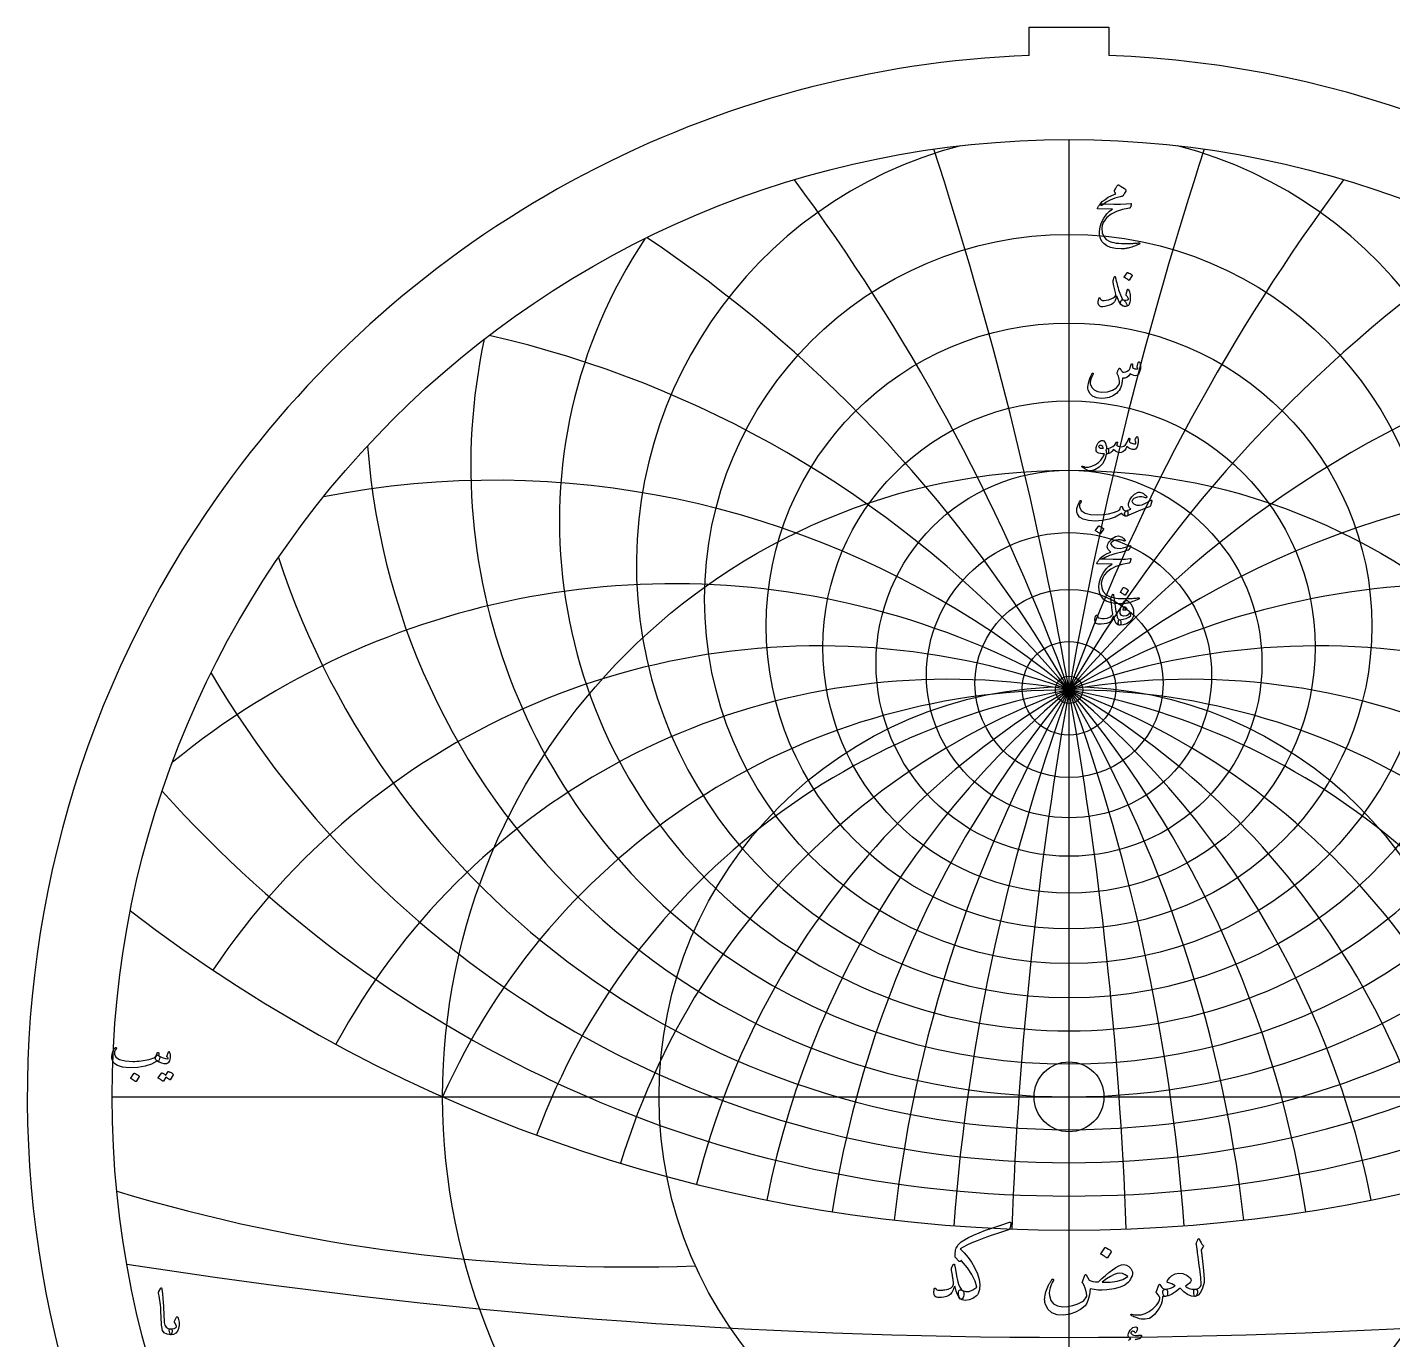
# Model space of a CAD drawing. Header units: millimetres. Extents: x -71 to 71, y -71 to 73.
# Drawn here: x -70.8 to 22, y -16.5 to 72.6 of the extents above; entities that cross this region are included whole.
import ezdxf

# ---------------------------------------------------------------- set-up
doc = ezdxf.new("R2010")
doc.units = ezdxf.units.MM
for name, color, linetype in [('CUT_INNER', 6, 'Continuous'), ('CUT_OUTER', 1, 'Continuous'), ('ENGRAVE', 7, 'Continuous'), ('ENGRAVE_FINE', 8, 'Continuous'), ('TEXT', 5, 'Continuous')]:
    doc.layers.add(name, color=color, linetype=linetype)

msp = doc.modelspace()

# ---------------------------------------------------------------- linework, layer by layer
at = {"layer": 'CUT_INNER'}
msp.add_circle((0, 0), 2.375, dxfattribs=at)
at = {"layer": 'CUT_OUTER'}
for points in [[(-2.7125, 72.6225), (2.7125, 72.6225), (2.7125, 70.7102)], [(-2.7125, 70.7102), (-2.7125, 72.6225)]]:
    msp.add_lwpolyline(points, dxfattribs=at)
for centre, radius, start, end in [((-0.0002, -0.0002), 70.7624, 143.437284, 87.803), ((-0.0008, 0.001), 70.7612, 92.196179, 143.437734)]:
    msp.add_arc(centre, radius, start, end, dxfattribs=at)
at = {"layer": 'ENGRAVE'}
for points in [[(0, -65), (0, 65)], [(-65, 0), (65, 0)]]:
    msp.add_lwpolyline(points, dxfattribs=at)
for centre, radius in [((0, 0), 65), ((0, 33.8033), 24.7594), ((0, 31.9718), 20.571), ((0, 30.5397), 16.715), ((0, 0), 42.5483), ((0, 29.4405), 13.1078), ((0, 28.6272), 9.6835), ((0, 28.0672), 6.3877), ((0, 27.7392), 3.1739), ((0, 0), 27.8517), ((0, 27.6312), 0.93)]:
    msp.add_circle(centre, radius, dxfattribs=at)
for centre, radius, start, end in [((0, 36.1288), 29.3898, 104.505507, 75.494493), ((0, 39.0839), 34.6119, 146.343028, 33.656972), ((0, 42.8678), 40.638, 167.806282, 12.193718), ((0, 47.7825), 47.7825, 184.286953, 355.713047), ((0, 54.3061), 56.536, 198.225367, 341.774633), ((0, 63.2391), 67.7111, 210.596579, 329.403421), ((0, -18.9437), 46.5749, 24, 156), ((0, -18.9437), 46.5749, 24, 156), ((0, 76.0267), 82.7657, 221.90416, 318.09584), ((0, 95.5651), 104.609, 232.445767, 307.554233), ((-29.623, 110.5544), 122.1072, 253.31406, 271.993096)]:
    msp.add_arc(centre, radius, start, end, dxfattribs=at)
at = {"layer": 'ENGRAVE_FINE'}
for centre, radius, start, end in [((-264.1395, -18.9437), 268.2143, 2.130732, 18.091806), ((-264.1395, -18.9437), 268.2143, 2.130732, 18.091806), ((264.1395, -18.9437), 268.2143, 161.908194, 177.869268), ((264.1395, -18.9437), 268.2143, 161.908194, 177.869268), ((-127.9636, -18.9437), 136.176, 4.29282, 36.609636), ((-127.9636, -18.9437), 136.176, 4.29282, 36.609636), ((127.9636, -18.9437), 136.176, 143.390364, 175.70718), ((127.9636, -18.9437), 136.176, 143.390364, 175.70718), ((-80.6701, -18.9437), 93.1499, 6.519446, 56.062411), ((-80.6701, -18.9437), 93.1499, 6.519446, 56.062411), ((80.6701, -18.9437), 93.1499, 123.937589, 173.480554), ((80.6701, -18.9437), 93.1499, 123.937589, 173.480554), ((-55.5058, -18.9437), 72.4577, 8.847668, 77.154006), ((-55.5058, -18.9437), 72.4577, 8.847668, 77.154006), ((55.5058, -18.9437), 72.4577, 102.845994, 171.152332), ((55.5058, -18.9437), 72.4577, 102.845994, 171.152332), ((-39.081, -18.9437), 60.7992, 11.320967, 100.963041), ((-39.081, -18.9437), 60.7992, 11.320967, 100.963041), ((39.081, -18.9437), 60.7992, 79.036959, 168.679033), ((39.081, -18.9437), 60.7992, 79.036959, 168.679033), ((-26.89, -18.9437), 53.7801, 13.992665, 129.228654), ((-26.89, -18.9437), 53.7801, 13.992665, 129.228654), ((26.89, -18.9437), 53.7801, 50.771346, 166.007335), ((26.89, -18.9437), 53.7801, 50.771346, 166.007335), ((-16.9519, -18.9437), 49.564, 16.930802, 146.227383), ((-16.9519, -18.9437), 49.564, 16.930802, 146.227383), ((16.9519, -18.9437), 49.564, 33.772617, 163.069198), ((16.9519, -18.9437), 49.564, 33.772617, 163.069198), ((-8.2124, -18.9437), 47.2934, 20.225434, 151.570262), ((-8.2124, -18.9437), 47.2934, 20.225434, 151.570262), ((8.2124, -18.9437), 47.2934, 28.429738, 159.774566), ((8.2124, -18.9437), 47.2934, 28.429738, 159.774566), ((0, 397.7687), 414.1015, 261.109199, 278.890801)]:
    msp.add_arc(centre, radius, start, end, dxfattribs=at)
at = {"layer": 'TEXT'}
for points in [[(3.4815, 61.1106), (3.1211, 61.0165), (2.8029, 60.8951), (2.5271, 60.7463), (2.2935, 60.5702), (2.2577, 60.5432), (2.2244, 60.5279), (2.1937, 60.5246), (2.1656, 60.5331), (2.1329, 60.572), (2.1378, 60.6269), (2.1803, 60.6978), (2.2605, 60.7847), (2.45, 60.942), (2.6678, 61.0838), (2.9141, 61.2101), (3.1886, 61.321), (3.1102, 61.4365), (3.0956, 61.4654), (3.0886, 61.4942), (3.0894, 61.5231), (3.0979, 61.552), (3.1533, 61.6621), (3.2041, 61.7531), (3.2502, 61.825), (3.2917, 61.8779), (3.3183, 61.9029), (3.3443, 61.916), (3.3699, 61.9173), (3.3949, 61.9067), (3.54, 61.8247), (3.662, 61.7479), (3.7607, 61.6762), (3.8362, 61.6097), (3.8509, 61.5883), (3.8579, 61.5613), (3.8571, 61.5285), (3.8486, 61.4901), (3.8221, 61.43), (3.7795, 61.3571), (3.721, 61.2712), (3.6465, 61.1725), (3.6269, 61.1578), (3.5929, 61.1426), (3.5444, 61.1268), (3.4815, 61.1106)], [(2.508, 60.6321), (3.0373, 60.6135), (3.4949, 60.6115), (3.8809, 60.6259), (4.1951, 60.6569), (4.2048, 60.658), (4.2132, 60.6574), (4.2203, 60.6549), (4.2261, 60.6507), (4.2303, 60.6449), (4.2328, 60.6378), (4.2334, 60.6294), (4.2322, 60.6197), (4.2241, 60.5821), (4.2163, 60.5475), (4.2087, 60.5161), (4.2013, 60.4877), (4.1942, 60.4625), (4.1874, 60.4403), (4.1808, 60.4212), (4.1745, 60.4052), (4.1611, 60.3797), (4.1456, 60.3609), (4.1281, 60.3488), (4.1085, 60.3434), (3.6321, 60.257), (3.2175, 60.1216), (2.8648, 59.9373), (2.574, 59.704), (2.427, 59.5361), (2.3203, 59.3585), (2.2538, 59.1711), (2.2275, 58.9739), (2.2528, 58.6642), (2.3533, 58.4118), (2.5291, 58.2167), (2.7802, 58.0787), (2.9104, 58.037), (3.0535, 58.0024), (3.2095, 57.9751), (3.3784, 57.955), (3.5599, 57.9418), (3.7538, 57.9354), (3.96, 57.9356), (4.1786, 57.9426), (4.2564, 57.947), (4.3328, 57.9519), (4.4079, 57.9573), (4.4818, 57.9632), (4.5539, 57.9697), (4.6236, 57.9766), (4.691, 57.9841), (4.7561, 57.9921), (4.776, 57.9931), (4.7902, 57.988), (4.7987, 57.9766), (4.8015, 57.9591), (4.8, 57.9387), (4.7953, 57.923), (4.7876, 57.9119), (4.7767, 57.9055), (4.6602, 57.8562), (4.5499, 57.8116), (4.4457, 57.7717), (4.3477, 57.7364), (4.2562, 57.7054), (4.1714, 57.6786), (4.0933, 57.6559), (4.0219, 57.6374), (3.9547, 57.6237), (3.8894, 57.6116), (3.8258, 57.601), (3.7641, 57.592), (3.7039, 57.585), (3.645, 57.5806), (3.5873, 57.5788), (3.531, 57.5796), (3.1463, 57.6095), (2.8256, 57.6745), (2.5688, 57.7745), (2.376, 57.9096), (2.2345, 58.0785), (2.1357, 58.2757), (2.0798, 58.5013), (2.0666, 58.7552), (2.1071, 59.0703), (2.2038, 59.376), (2.3567, 59.6725), (2.5657, 59.9597), (2.6475, 60.0466), (2.74, 60.1299), (2.8434, 60.2095), (2.9576, 60.2856), (1.9594, 60.2939), (1.9354, 60.3042), (1.9253, 60.3227), (1.9292, 60.3495), (1.947, 60.3846), (1.9805, 60.4356), (2.0109, 60.4815), (2.0383, 60.5223), (2.0625, 60.5579), (2.0836, 60.588), (2.1017, 60.6125), (2.1166, 60.6313), (2.1285, 60.6445), (2.1553, 60.6468), (2.2275, 60.6455), (2.3451, 60.6406), (2.508, 60.6321)], [(3.1618, 55.6063), (3.1855, 55.4981), (3.2113, 55.3882), (3.2392, 55.2764), (3.2691, 55.1629), (3.301, 55.047), (3.3351, 54.9282), (3.3712, 54.8067), (3.4093, 54.6823), (3.4864, 54.4585), (3.5568, 54.2904), (3.6205, 54.178), (3.6774, 54.1213), (3.7272, 54.0875), (3.7775, 54.0398), (3.8283, 53.9782), (3.8796, 53.9027), (3.928, 53.8091), (3.9414, 53.7387), (3.9198, 53.6915), (3.8631, 53.6675), (3.6798, 53.6861), (3.5176, 53.8078), (3.3766, 54.0326), (3.2567, 54.3605), (3.2541, 54.366), (3.2505, 54.3698), (3.2459, 54.3721), (3.2402, 54.3729), (3.2361, 54.3721), (3.2319, 54.3698), (3.2278, 54.366), (3.2237, 54.3605), (3.2121, 54.3074), (3.1979, 54.2512), (3.1811, 54.1919), (3.1618, 54.1295), (3.1407, 54.0705), (3.1185, 54.0213), (3.0953, 53.9818), (3.0711, 53.9522), (2.9839, 53.8761), (2.8751, 53.8088), (2.7447, 53.7503), (2.5926, 53.7005), (2.4379, 53.6637), (2.3038, 53.6479), (2.1904, 53.6534), (2.0976, 53.6799), (2.0182, 53.7464), (1.9821, 53.8635), (1.9893, 54.0311), (2.0398, 54.2492), (2.0447, 54.2564), (2.0512, 54.2615), (2.0591, 54.2646), (2.0687, 54.2657), (2.08, 54.2644), (2.0893, 54.2605), (2.0965, 54.2541), (2.1017, 54.245), (2.1213, 54.1994), (2.1429, 54.1615), (2.1667, 54.1313), (2.1924, 54.1089), (2.2729, 54.079), (2.3822, 54.0718), (2.5204, 54.0873), (2.6874, 54.1254), (2.8656, 54.1826), (3.004, 54.2471), (3.1028, 54.3188), (3.1618, 54.3977), (3.1716, 54.4776), (3.1556, 54.6142), (3.1139, 54.8076), (3.0463, 55.0577), (3.0138, 55.1894), (2.9947, 55.2959), (2.9891, 55.3771), (2.9968, 55.433), (3.0752, 55.6558), (3.0837, 55.6792), (3.0927, 55.696), (3.1023, 55.7061), (3.1123, 55.7094), (3.1247, 55.703), (3.1371, 55.6836), (3.1494, 55.6514), (3.1618, 55.6063)], [(3.9579, 55.961), (3.9631, 55.9662), (3.9703, 55.9693), (3.9796, 55.9703), (3.9909, 55.9693), (4.0711, 55.9368), (4.1467, 55.8971), (4.2176, 55.8502), (4.2838, 55.796), (4.2903, 55.7878), (4.2931, 55.7795), (4.2923, 55.7713), (4.2879, 55.763), (4.0941, 55.4495), (4.0868, 55.4421), (4.0776, 55.4403), (4.0662, 55.4441), (4.0528, 55.4537), (4.0412, 55.4619), (4.0229, 55.4743), (3.9979, 55.4908), (3.9662, 55.5114), (3.9273, 55.5362), (3.8806, 55.565), (3.8262, 55.598), (3.7641, 55.6352), (3.7558, 55.6414), (3.7517, 55.6475), (3.7517, 55.6537), (3.7558, 55.6599)], [(3.9951, 54.2739), (3.9708, 54.3144), (3.9476, 54.3492), (3.9255, 54.3783), (3.9043, 54.4018), (3.8891, 54.4219), (3.8806, 54.4451), (3.8788, 54.4714), (3.8837, 54.5008), (3.9703, 54.8143), (3.9824, 54.8416), (3.9982, 54.8494), (4.0175, 54.8375), (4.0404, 54.806), (4.075, 54.7393), (4.1044, 54.6586), (4.1286, 54.564), (4.1477, 54.4554), (4.1588, 54.3513), (4.1632, 54.2492), (4.1608, 54.1491), (4.1518, 54.0512), (4.1371, 53.9658), (4.1178, 53.8913), (4.0938, 53.8276), (4.0652, 53.7748), (4.0299, 53.7356), (3.9817, 53.7047), (3.9206, 53.682), (3.8466, 53.6675), (3.7708, 53.6647), (3.7001, 53.6768), (3.6346, 53.7039), (3.5743, 53.7459), (3.5276, 53.7993), (3.5032, 53.8604), (3.5008, 53.9292), (3.5207, 54.0058), (3.5524, 54.0684), (3.5898, 54.1079), (3.6328, 54.1241), (3.6816, 54.1172), (3.794, 54.0901), (3.8919, 54.0873), (3.9755, 54.1087), (4.0446, 54.1543), (4.0461, 54.1664), (4.0384, 54.1904), (4.0214, 54.2262), (3.9951, 54.2739)], [(4.7066, 49.8603), (4.7138, 49.8784), (4.7231, 49.8912), (4.7345, 49.899), (4.7479, 49.9016), (4.7651, 49.8995), (4.7798, 49.8933), (4.792, 49.883), (4.8015, 49.8686), (4.825, 49.817), (4.8417, 49.7531), (4.8518, 49.6767), (4.8551, 49.5881), (4.8461, 49.4432), (4.819, 49.3055), (4.7739, 49.175), (4.7107, 49.0518), (4.6891, 49.0222), (4.6654, 48.9992), (4.6396, 48.983), (4.6117, 48.9734), (4.5109, 48.967), (4.4024, 48.9848), (4.2861, 49.0268), (4.1621, 49.0931), (4.0577, 48.95), (3.9342, 48.8548), (3.7916, 48.8077), (3.63, 48.8084), (3.6247, 48.7214), (3.6171, 48.6378), (3.6072, 48.5575), (3.5949, 48.4805), (3.5804, 48.4064), (3.5635, 48.3346), (3.5443, 48.2651), (3.5227, 48.1979), (3.4727, 48.0768), (3.4052, 47.9649), (3.3201, 47.8623), (3.2175, 47.7689), (2.9775, 47.6091), (2.7235, 47.4967), (2.4557, 47.4317), (2.1739, 47.4142), (1.8565, 47.4572), (1.6057, 47.5699), (1.4213, 47.7522), (1.3035, 48.0041), (1.2875, 48.0948), (1.2849, 48.2021), (1.2958, 48.3258), (1.32, 48.4661), (1.3589, 48.6197), (1.4138, 48.7796), (1.4847, 48.9456), (1.5716, 49.1178), (1.5786, 49.1286), (1.5871, 49.1364), (1.5971, 49.141), (1.6087, 49.1426), (1.6204, 49.1415), (1.6304, 49.1384), (1.6389, 49.1333), (1.6459, 49.1261), (1.6505, 49.1155), (1.6521, 49.1044), (1.6505, 49.0928), (1.6459, 49.0807), (1.5355, 48.8515), (1.4644, 48.663), (1.4324, 48.5153), (1.4396, 48.4083), (1.5438, 48.1724), (1.7077, 48.001), (1.9315, 47.894), (2.2151, 47.8514), (2.6116, 47.8767), (2.9473, 47.9772), (3.2221, 48.1531), (3.4361, 48.4042), (3.4354, 48.5697), (3.4083, 48.7445), (3.3549, 48.9286), (3.2752, 49.1219), (3.2652, 49.1415), (3.2598, 49.1591), (3.259, 49.1745), (3.2629, 49.1879), (3.285, 49.234), (3.3062, 49.2771), (3.3263, 49.3175), (3.3454, 49.355), (3.3634, 49.3892), (3.3804, 49.4195), (3.3964, 49.4459), (3.4114, 49.4684), (3.4199, 49.478), (3.4289, 49.4818), (3.4384, 49.48), (3.4485, 49.4726), (3.4537, 49.4669), (3.4609, 49.4581), (3.4702, 49.4463), (3.4815, 49.4313), (3.4944, 49.4133), (3.5083, 49.3921), (3.5233, 49.3679), (3.5393, 49.3406), (3.5717, 49.288), (3.5991, 49.2498), (3.6212, 49.2261), (3.6382, 49.2168), (3.7455, 49.2078), (3.8527, 49.2261), (3.96, 49.2717), (4.0672, 49.3447), (4.1062, 49.3932), (4.1446, 49.4726), (4.1825, 49.5829), (4.2199, 49.7242), (4.2235, 49.7376), (4.2302, 49.7489), (4.24, 49.7582), (4.2529, 49.7654), (4.265, 49.7701), (4.2766, 49.7716), (4.2877, 49.7701), (4.2982, 49.7654), (4.314, 49.7397), (4.3199, 49.6912), (4.316, 49.62), (4.3024, 49.5262), (4.3856, 49.4751), (4.4746, 49.4416), (4.5692, 49.4256), (4.6695, 49.4272), (4.6682, 49.4574), (4.6643, 49.4818), (4.6579, 49.5007), (4.6489, 49.5138), (4.6386, 49.5262), (4.6324, 49.5386), (4.6303, 49.5509), (4.6324, 49.5633)], [(2.5266, 43.6112), (2.4299, 43.2716), (2.2677, 42.9873), (2.0401, 42.7581), (1.7469, 42.5841), (1.7059, 42.5664), (1.6655, 42.5505), (1.6255, 42.5365), (1.5861, 42.5242), (1.5474, 42.5141), (1.5097, 42.5062), (1.4731, 42.5007), (1.4376, 42.4974), (1.3489, 42.5101), (1.2313, 42.5562), (1.0849, 42.6359), (0.9096, 42.7491), (0.8907, 42.7653), (0.8797, 42.781), (0.8763, 42.7962), (0.8807, 42.8109), (0.8905, 42.8223), (0.9034, 42.8274), (0.9194, 42.8264), (0.9384, 42.8192), (1.1207, 42.7601), (1.3252, 42.7604), (1.5518, 42.82), (1.8006, 42.9388), (2.0037, 43.0767), (2.1718, 43.2389), (2.3048, 43.4253), (2.4028, 43.6359), (2.402, 43.6434), (2.3997, 43.6493), (2.3959, 43.6537), (2.3904, 43.6566), (2.2484, 43.6648), (2.1275, 43.6813), (2.0277, 43.7061), (1.9491, 43.7391), (1.8882, 43.7901), (1.8501, 43.8607), (1.8346, 43.951), (1.8418, 44.0608), (1.8441, 44.0754), (1.847, 44.0902), (1.8503, 44.1053), (1.8542, 44.1206), (1.8586, 44.1365), (1.8635, 44.1531), (1.8689, 44.1705), (1.8748, 44.1887), (1.9233, 44.3065), (1.9821, 44.4042), (2.0512, 44.4818), (2.1306, 44.5393), (2.2118, 44.5708), (2.2863, 44.5702), (2.3541, 44.5378), (2.4152, 44.4733), (2.4686, 44.3836), (2.509, 44.2794), (2.5366, 44.1608), (2.5513, 44.0278), (2.5594, 44.0279), (2.5673, 44.0283), (2.5749, 44.029), (2.5823, 44.0299), (2.5896, 44.0308), (2.5972, 44.0314), (2.6051, 44.0318), (2.6132, 44.0319), (2.641, 44.026), (2.6627, 44.0082), (2.6782, 43.9786), (2.6874, 43.9371), (2.6913, 43.8914), (2.6905, 43.8453), (2.6851, 43.7986), (2.6751, 43.7514), (2.6619, 43.7099), (2.6472, 43.6803), (2.631, 43.6625), (2.6132, 43.6566), (2.5348, 43.6566), (2.5343, 43.6491), (2.5328, 43.639), (2.5302, 43.6264), (2.5266, 43.6112)], [(4.6097, 44.8322), (4.6187, 44.8384), (4.6293, 44.8363), (4.6414, 44.826), (4.6551, 44.8074), (4.6698, 44.776), (4.6808, 44.7311), (4.6883, 44.6729), (4.6922, 44.6012), (4.6935, 44.5197), (4.6891, 44.4403), (4.679, 44.363), (4.6633, 44.2877), (4.6174, 44.1412), (4.5664, 44.0361), (4.5102, 43.9721), (4.4488, 43.9494), (4.3037, 43.9579), (4.1693, 43.9958), (4.0459, 44.0631), (3.9332, 44.1598), (3.8558, 44.0074), (3.7641, 43.8886), (3.6578, 43.8033), (3.5372, 43.7514), (3.4106, 43.7401), (3.2825, 43.7721), (3.1528, 43.8473), (3.0216, 43.9659), (2.9153, 43.8306), (2.8112, 43.7339), (2.7091, 43.6759), (2.6091, 43.6566), (2.589, 43.6679), (2.5699, 43.7019), (2.5518, 43.7587), (2.5348, 43.8381), (2.5286, 43.9164), (2.5389, 43.9742), (2.5657, 44.0113), (2.6091, 44.0278), (2.7993, 44.0709), (2.9659, 44.1547), (3.1087, 44.2792), (3.2278, 44.4444), (3.2343, 44.4535), (3.2412, 44.4599), (3.2487, 44.4638), (3.2567, 44.4651), (3.2665, 44.464), (3.2752, 44.4609), (3.283, 44.4558), (3.2897, 44.4486), (3.2936, 44.4264), (3.2845, 44.3887), (3.2626, 44.3356), (3.2278, 44.2671), (3.2734, 44.2142), (3.3443, 44.1753), (3.4405, 44.1503), (3.5619, 44.1392), (3.7133, 44.1709), (3.8455, 44.2743), (3.9587, 44.4493), (4.0528, 44.6961), (4.0575, 44.7087), (4.0631, 44.7177), (4.0698, 44.7231), (4.0776, 44.7249), (4.0892, 44.7239), (4.0992, 44.7208), (4.1077, 44.7157), (4.1147, 44.7084), (4.1198, 44.6981), (4.1229, 44.6878), (4.124, 44.6775), (4.1229, 44.6672), (4.0817, 44.4939), (4.1299, 44.4511), (4.1879, 44.4135), (4.2557, 44.381), (4.3333, 44.3537), (4.4089, 44.3359), (4.4663, 44.332), (4.5058, 44.3421), (4.5272, 44.3661), (4.5341, 44.4027), (4.5303, 44.4547), (4.5156, 44.5223), (4.4901, 44.6053), (4.4944, 44.6288), (4.5158, 44.6744), (4.5543, 44.7422), (4.6097, 44.8322)], [(2.3286, 44.0732), (2.2853, 44.1487), (2.2378, 44.2021), (2.1862, 44.2333), (2.1306, 44.2423), (2.0973, 44.2335), (2.0677, 44.2196), (2.0416, 44.2005), (2.0192, 44.1763), (2.012, 44.1634), (2.0109, 44.1495), (2.0161, 44.1345), (2.0274, 44.1186), (2.07, 44.0812), (2.1316, 44.0557), (2.2123, 44.042), (2.3121, 44.0402), (2.3224, 44.0422), (2.3286, 44.0484), (2.3306, 44.0587), (2.3286, 44.0732)], [(5.6141, 40.4543), (5.5316, 40.1243), (5.5223, 40.1083), (5.5069, 40.0934), (5.4852, 40.0794), (5.4574, 40.0665), (5.3956, 40.0448), (5.33, 40.0207), (5.2605, 39.9942), (5.1872, 39.9655), (5.11, 39.9347), (5.0289, 39.9021), (4.9439, 39.8676), (4.8551, 39.8314), (3.9064, 39.4189), (3.8631, 39.4285), (3.828, 39.4571), (3.8012, 39.5048), (3.7826, 39.5715), (3.7795, 39.6424), (3.7991, 39.7025), (3.8414, 39.7518), (3.9064, 39.7902), (3.9145, 39.7939), (3.9306, 39.801), (3.9547, 39.8114), (3.9868, 39.8252), (4.0266, 39.8421), (4.074, 39.8618), (4.1287, 39.8844), (4.191, 39.9098), (4.1108, 39.992), (4.06, 40.082), (4.0386, 40.1797), (4.0466, 40.2852), (4.126, 40.536), (4.2611, 40.7482), (4.4519, 40.9217), (4.6984, 41.0565), (4.7523, 41.0692), (4.8149, 41.0658), (4.8863, 41.0465), (4.9665, 41.0112), (5.0498, 40.963), (5.1263, 40.9091), (5.1962, 40.8495), (5.2594, 40.7843), (5.2772, 40.7603), (5.2852, 40.7379), (5.2834, 40.717), (5.2718, 40.6977), (5.2542, 40.6827), (5.2346, 40.675), (5.213, 40.6745), (5.1892, 40.6812), (5.0658, 40.7201), (4.9345, 40.7379), (4.7956, 40.7345), (4.6489, 40.71), (4.5161, 40.6703), (4.4107, 40.6172), (4.3325, 40.5507), (4.2818, 40.4708), (4.2766, 40.4352), (4.29, 40.3945), (4.322, 40.3486), (4.3725, 40.2975), (4.4302, 40.2511), (4.488, 40.215), (4.5457, 40.1893), (4.6035, 40.1738), (4.7765, 40.1694), (4.9613, 40.2058), (5.1581, 40.2829), (5.3666, 40.4007), (5.3891, 40.4149), (5.411, 40.4285), (5.4324, 40.4417), (5.4533, 40.4543), (5.4734, 40.4662), (5.4924, 40.477), (5.5105, 40.4868), (5.5275, 40.4955), (5.5747, 40.5177), (5.6048, 40.5182), (5.618, 40.4971), (5.6141, 40.4543)], [(0.759, 40.4667), (0.7737, 40.4827), (0.7889, 40.4894), (0.8046, 40.4868), (0.8209, 40.4749), (0.8332, 40.4595), (0.8374, 40.4419), (0.8332, 40.4223), (0.8209, 40.4007), (0.758, 40.3032), (0.7177, 40.213), (0.7002, 40.13), (0.7054, 40.0542), (0.8345, 39.8051), (1.0859, 39.6314), (1.4595, 39.5329), (1.9552, 39.5097), (2.3231, 39.5367), (2.6761, 39.5932), (3.0141, 39.6791), (3.3371, 39.7943), (3.3941, 39.8281), (3.4413, 39.8799), (3.4787, 39.9498), (3.5063, 40.0377), (3.5155, 40.0627), (3.531, 40.08), (3.5527, 40.0895), (3.5805, 40.0913), (3.6004, 40.0828), (3.6145, 40.0655), (3.623, 40.0395), (3.6259, 40.0047), (3.6452, 39.9186), (3.6991, 39.8541), (3.7875, 39.8113), (3.9105, 39.7902), (3.9548, 39.7804), (3.9848, 39.7551), (4.0002, 39.7144), (4.0012, 39.6582), (3.9863, 39.5535), (3.9662, 39.4787), (3.9409, 39.4339), (3.9105, 39.4189), (3.82, 39.4308), (3.7342, 39.4664), (3.6529, 39.5257), (3.5764, 39.6087), (3.5699, 39.612), (3.5588, 39.6097), (3.5431, 39.6017), (3.5227, 39.588), (3.1381, 39.3715), (2.7184, 39.2168), (2.2636, 39.124), (1.7737, 39.093), (1.321, 39.124), (0.9694, 39.2168), (0.7188, 39.3715), (0.5692, 39.588), (0.5352, 39.709), (0.5239, 39.8325), (0.5352, 39.9585), (0.5692, 40.0872), (0.6151, 40.2068), (0.6621, 40.3099), (0.71, 40.3965), (0.759, 40.4667)], [(2.0089, 38.7548), (2.014, 38.76), (2.0212, 38.763), (2.0305, 38.7641), (2.0419, 38.763), (2.1221, 38.7306), (2.1976, 38.6909), (2.2685, 38.6439), (2.3348, 38.5898), (2.3412, 38.5815), (2.344, 38.5733), (2.3433, 38.565), (2.3389, 38.5568), (2.145, 38.2433), (2.1378, 38.2358), (2.1285, 38.234), (2.1172, 38.2379), (2.1037, 38.2474), (2.0921, 38.2557), (2.0738, 38.268), (2.0488, 38.2845), (2.0171, 38.3052), (1.9782, 38.3299), (1.9315, 38.3588), (1.8771, 38.3918), (1.815, 38.4289), (1.8067, 38.4351), (1.8026, 38.4413), (1.8026, 38.4475), (1.8067, 38.4537)], [(4.1848, 37.4277), (4.1882, 37.3986), (4.1693, 37.3442), (4.1284, 37.2645), (4.0652, 37.1596), (4.0518, 37.1426), (4.0363, 37.1286), (4.0188, 37.1178), (3.9992, 37.1101), (3.7352, 37.0374), (3.5001, 36.9719), (3.2938, 36.9136), (3.1164, 36.8626), (2.9679, 36.819), (2.8483, 36.7832), (2.7576, 36.7551), (2.6957, 36.7347), (2.1966, 36.5119), (2.1615, 36.5094), (2.1347, 36.514), (2.1161, 36.5259), (2.1058, 36.5449), (2.1056, 36.5519), (2.1089, 36.5604), (2.1159, 36.5705), (2.1264, 36.5821), (2.228, 36.6775), (2.3801, 36.778), (2.5828, 36.8837), (2.8359, 36.9946), (2.7671, 37.0533), (2.7091, 37.1101), (2.6619, 37.1647), (2.6256, 37.2173), (2.6031, 37.2748), (2.5977, 37.3442), (2.6093, 37.4254), (2.6379, 37.5184), (2.6843, 37.6154), (2.7493, 37.7123), (2.8328, 37.8093), (2.9349, 37.9062), (3.0461, 37.99), (3.1525, 38.0475), (3.2544, 38.0787), (3.3516, 38.0836), (3.4833, 38.057), (3.6022, 38.0021), (3.7081, 37.9188), (3.8012, 37.8072), (3.8094, 37.7933), (3.8136, 37.7804), (3.8136, 37.7685), (3.8094, 37.7577), (3.8004, 37.7476), (3.7898, 37.7422), (3.7777, 37.7415), (3.7641, 37.7453), (3.7033, 37.7647), (3.645, 37.7814), (3.5889, 37.7956), (3.5351, 37.8072), (3.4839, 37.816), (3.4356, 37.8216), (3.3901, 37.8242), (3.3474, 37.8237), (3.1698, 37.8028), (3.0205, 37.7525), (2.8996, 37.6729), (2.8071, 37.5638), (2.9055, 37.4341), (3.0154, 37.338), (3.1365, 37.2753), (3.2691, 37.2462), (3.4663, 37.2441), (3.6785, 37.2751), (3.9056, 37.339), (4.1477, 37.4359), (4.1577, 37.4385), (4.1673, 37.438), (4.1763, 37.4344), (4.1848, 37.4277)], [(2.4729, 36.5243), (3.0022, 36.5058), (3.4598, 36.5037), (3.8458, 36.5181), (4.1601, 36.5491), (4.1697, 36.5502), (4.1781, 36.5496), (4.1852, 36.5471), (4.191, 36.5429), (4.1953, 36.5371), (4.1977, 36.53), (4.1983, 36.5216), (4.1972, 36.5119), (4.1891, 36.4743), (4.1812, 36.4398), (4.1736, 36.4083), (4.1662, 36.3799), (4.1592, 36.3547), (4.1523, 36.3325), (4.1458, 36.3134), (4.1394, 36.2974), (4.126, 36.2719), (4.1106, 36.2531), (4.093, 36.241), (4.0734, 36.2356), (3.597, 36.1492), (3.1824, 36.0138), (2.8297, 35.8295), (2.5389, 35.5962), (2.392, 35.4284), (2.2852, 35.2507), (2.2187, 35.0633), (2.1924, 34.8661), (2.2177, 34.5564), (2.3182, 34.304), (2.4941, 34.1089), (2.7452, 33.9709), (2.8754, 33.9292), (3.0185, 33.8946), (3.1744, 33.8673), (3.3433, 33.8472), (3.5248, 33.834), (3.7187, 33.8276), (3.9249, 33.8279), (4.1436, 33.8348), (4.2213, 33.8392), (4.2977, 33.8441), (4.3729, 33.8495), (4.4467, 33.8554), (4.5188, 33.8619), (4.5885, 33.8688), (4.656, 33.8763), (4.7211, 33.8843), (4.7409, 33.8853), (4.7551, 33.8802), (4.7636, 33.8688), (4.7664, 33.8513), (4.7649, 33.831), (4.7603, 33.8152), (4.7525, 33.8041), (4.7417, 33.7977), (4.6252, 33.7485), (4.5148, 33.7038), (4.4107, 33.6639), (4.3127, 33.6286), (4.2212, 33.5976), (4.1363, 33.5708), (4.0582, 33.5481), (3.9868, 33.5296), (3.9197, 33.5159), (3.8543, 33.5038), (3.7907, 33.4932), (3.729, 33.4842), (3.6688, 33.4772), (3.6099, 33.4728), (3.5523, 33.471), (3.4959, 33.4718), (3.1113, 33.5017), (2.7906, 33.5667), (2.5338, 33.6667), (2.3409, 33.8018), (2.1994, 33.9707), (2.1007, 34.1679), (2.0447, 34.3935), (2.0316, 34.6474), (2.072, 34.9625), (2.1687, 35.2683), (2.3216, 35.5647), (2.5307, 35.8519), (2.6124, 35.9388), (2.705, 36.0221), (2.8084, 36.1018), (2.9226, 36.1778), (1.9243, 36.1861), (1.9003, 36.1964), (1.8903, 36.2149), (1.8941, 36.2418), (1.9119, 36.2768), (1.9455, 36.3279), (1.9759, 36.3738), (2.0032, 36.4145), (2.0274, 36.4501), (2.0486, 36.4802), (2.0666, 36.5047), (2.0816, 36.5235), (2.0934, 36.5367), (2.1202, 36.539), (2.1924, 36.5377), (2.31, 36.5328), (2.4729, 36.5243)], [(3.6878, 34.5789), (3.6929, 34.5841), (3.7001, 34.5872), (3.7094, 34.5882), (3.7207, 34.5872), (3.8009, 34.5547), (3.8765, 34.515), (3.9474, 34.468), (4.0136, 34.4139), (4.0201, 34.4057), (4.0229, 34.3974), (4.0221, 34.3892), (4.0177, 34.3809), (3.8239, 34.0674), (3.8167, 34.0599), (3.8074, 34.0581), (3.796, 34.062), (3.7826, 34.0715), (3.771, 34.0798), (3.7527, 34.0922), (3.7277, 34.1087), (3.696, 34.1293), (3.6571, 34.154), (3.6104, 34.1829), (3.556, 34.2159), (3.4939, 34.253), (3.4856, 34.2592), (3.4815, 34.2654), (3.4815, 34.2716), (3.4856, 34.2778)], [(3.432, 32.3927), (3.4619, 32.3782), (3.4856, 32.3555), (3.5032, 32.3246), (3.5145, 32.2854), (3.522, 32.2369), (3.5238, 32.1905), (3.5199, 32.1462), (3.5104, 32.1039), (3.4962, 32.0678), (3.4784, 32.042), (3.457, 32.0266), (3.432, 32.0214), (3.3085, 32.0557), (3.2062, 32.1421), (3.1249, 32.2805), (3.0649, 32.471), (3.0571, 32.5039), (3.0504, 32.5324), (3.0448, 32.5565), (3.0401, 32.5762), (3.0365, 32.5916), (3.0339, 32.6025), (3.0324, 32.6091), (3.0319, 32.6113), (3.0257, 32.6234), (3.0195, 32.6268), (3.0133, 32.6213), (3.0071, 32.6072), (2.937, 32.4489), (2.8586, 32.3246), (2.772, 32.2344), (2.6771, 32.1782), (2.5395, 32.1348), (2.3781, 32.108), (2.193, 32.0977), (1.9841, 32.1039), (1.8446, 32.147), (1.7686, 32.2514), (1.756, 32.4172), (1.8067, 32.6443), (1.8184, 32.6716), (1.8325, 32.6917), (1.8493, 32.7046), (1.8686, 32.7103), (1.8877, 32.7085), (1.9037, 32.6989), (1.9166, 32.6817), (1.9264, 32.6567), (1.9473, 32.6033), (1.9728, 32.5628), (2.0029, 32.5352), (2.0377, 32.5205), (2.2329, 32.4906), (2.4183, 32.4875), (2.5939, 32.5113), (2.7596, 32.5618), (2.8316, 32.5994), (2.8906, 32.6505), (2.9367, 32.7149), (2.97, 32.7928), (2.9679, 32.8297), (2.9576, 32.9155), (2.9391, 33.0503), (2.9122, 33.2342), (2.8986, 33.3325), (2.8865, 33.4213), (2.8759, 33.5006), (2.8669, 33.5703), (2.8591, 33.63), (2.8524, 33.6791), (2.8468, 33.7177), (2.8421, 33.7457), (2.8383, 33.7885), (2.839, 33.8261), (2.8444, 33.8586), (2.8545, 33.8859), (2.8705, 33.9198), (2.8854, 33.9514), (2.8994, 33.9807), (2.9122, 34.0076), (2.9239, 34.0322), (2.9339, 34.0545), (2.9424, 34.0745), (2.9494, 34.0922), (2.9566, 34.1063), (2.9659, 34.1159), (2.9772, 34.1208), (2.9906, 34.121), (3.0053, 34.1154), (3.0164, 34.1066), (3.0239, 34.0947), (3.0278, 34.0798), (3.0529, 33.8688), (3.0788, 33.6688), (3.1055, 33.48), (3.1329, 33.3022), (3.1609, 33.1355), (3.1891, 32.98), (3.2176, 32.8355), (3.2464, 32.702), (3.2812, 32.5775), (3.3237, 32.4844), (3.374, 32.4228), (3.432, 32.3927)], [(3.9064, 33.7085), (3.9347, 33.7044), (3.9662, 33.692), (4.0007, 33.6714), (4.0384, 33.6425), (4.1995, 33.4708), (4.3117, 33.2775), (4.3748, 33.0625), (4.389, 32.8258), (4.3764, 32.7025), (4.3508, 32.5927), (4.3124, 32.4963), (4.2611, 32.4133), (4.0948, 32.2418), (3.9012, 32.1194), (3.6803, 32.0459), (3.432, 32.0214), (3.407, 32.0273), (3.3856, 32.0451), (3.3678, 32.0748), (3.3536, 32.1163), (3.3483, 32.1392), (3.3449, 32.1627), (3.3432, 32.1867), (3.3433, 32.2112), (3.3447, 32.2354), (3.3469, 32.2586), (3.3499, 32.2808), (3.3536, 32.3019), (3.3647, 32.3385), (3.3815, 32.3658), (3.4039, 32.3839), (3.432, 32.3927), (3.6738, 32.4251), (3.8837, 32.4855), (4.0616, 32.5736), (4.2075, 32.6897), (4.2005, 32.7477), (4.192, 32.7938), (4.182, 32.8281), (4.1704, 32.8505), (4.1565, 32.8699), (4.1436, 32.8825), (4.1317, 32.8884), (4.1209, 32.8877), (4.1134, 32.8851), (4.1075, 32.8815), (4.1031, 32.8768), (4.1002, 32.8712), (4.0605, 32.7897), (4.0116, 32.7268), (3.9533, 32.6824), (3.8857, 32.6567), (3.6896, 32.6414), (3.5547, 32.6948), (3.4812, 32.8168), (3.4691, 33.0073), (3.4856, 33.1166), (3.5186, 33.23), (3.5681, 33.3476), (3.6341, 33.4693), (3.7037, 33.574), (3.7723, 33.6487), (3.8399, 33.6936), (3.9064, 33.7085)], [(3.7702, 33.263), (3.7293, 33.2514), (3.697, 33.2208), (3.6736, 33.171), (3.6589, 33.1022), (3.6591, 33.0913), (3.6599, 33.0836), (3.6612, 33.079), (3.663, 33.0774), (3.7045, 33.0674), (3.7465, 33.0619), (3.7891, 33.0612), (3.8321, 33.065), (3.87, 33.073), (3.9012, 33.0846), (3.9257, 33.0998), (3.9435, 33.1187), (3.8971, 33.1849), (3.8528, 33.2311), (3.8105, 33.2571), (3.7702, 33.263)], [(-61.8508, 2.8108), (-61.8465, 2.8086), (-61.8425, 2.8064), (-61.8388, 2.8042), (-61.8354, 2.802), (-61.832, 2.7995), (-61.8282, 2.7965), (-61.8243, 2.7929), (-61.82, 2.7888), (-61.7845, 2.747), (-61.7705, 2.6876), (-61.7779, 2.6106), (-61.8068, 2.516), (-61.8335, 2.4585), (-61.8607, 2.4225), (-61.8885, 2.4079), (-61.9168, 2.4148), (-61.9311, 2.4217), (-61.9432, 2.4247), (-61.9531, 2.4239), (-61.9608, 2.4192), (-62.3216, 2.2218), (-62.7528, 2.0826), (-63.2544, 2.0018), (-63.8264, 1.9792), (-64.2889, 2.0188), (-64.6382, 2.1244), (-64.8741, 2.296), (-64.9968, 2.5336), (-65.0158, 2.6458), (-65.0199, 2.758), (-65.0092, 2.8702), (-64.9836, 2.9824), (-64.9487, 3.0817), (-64.9055, 3.1727), (-64.8541, 3.2555), (-64.7944, 3.33), (-64.7831, 3.3394), (-64.7713, 3.3454), (-64.7589, 3.3482), (-64.746, 3.3476), (-64.7339, 3.3424), (-64.724, 3.3355), (-64.7163, 3.327), (-64.7108, 3.3168), (-64.7083, 3.3069), (-64.7097, 3.2948), (-64.7149, 3.2805), (-64.724, 3.264), (-64.7878, 3.1705), (-64.8296, 3.0792), (-64.8494, 2.9901), (-64.8472, 2.9032), (-64.7427, 2.6854), (-64.4996, 2.5292), (-64.1179, 2.4346), (-63.5976, 2.4016), (-63.4547, 2.4038), (-63.3121, 2.4104), (-63.1698, 2.4214), (-63.0278, 2.4368), (-62.8869, 2.4566), (-62.7478, 2.4808), (-62.6108, 2.5094), (-62.4756, 2.5424), (-62.3444, 2.5798), (-62.2369, 2.6172), (-62.153, 2.6546), (-62.0928, 2.692), (-62.0696, 2.7118), (-62.0482, 2.736), (-62.0289, 2.7646), (-62.0114, 2.7976), (-61.995, 2.8345), (-61.9789, 2.8746), (-61.9631, 2.9181), (-61.9476, 2.9648), (-61.9415, 2.9791), (-61.9322, 2.9912), (-61.9195, 3.0011), (-61.9036, 3.0088), (-61.8865, 3.0129), (-61.8706, 3.0121), (-61.8557, 3.0063), (-61.842, 2.9956), (-61.831, 2.9808), (-61.8244, 2.9626), (-61.8222, 2.9412), (-61.8244, 2.9164)], [(-61.9828, 2.4588), (-62.0306, 2.5042), (-62.0554, 2.5611), (-62.057, 2.6296), (-62.0356, 2.7096), (-61.9891, 2.7814), (-61.9465, 2.8251), (-61.9077, 2.8408), (-61.8728, 2.8284), (-61.7078, 2.7192), (-61.5428, 2.6425), (-61.3778, 2.5982), (-61.2128, 2.5864), (-61.207, 2.5875), (-61.2029, 2.5908), (-61.2004, 2.5963), (-61.1996, 2.604), (-61.2037, 2.6186), (-61.2161, 2.6403), (-61.2367, 2.6692), (-61.2656, 2.7052), (-61.2711, 2.7162), (-61.2744, 2.7272), (-61.2755, 2.7382), (-61.2744, 2.7492), (-61.1688, 3.0528), (-61.1638, 3.0644), (-61.1578, 3.0726), (-61.1506, 3.0776), (-61.1424, 3.0792), (-61.1341, 3.0778), (-61.127, 3.0737), (-61.1209, 3.0668), (-61.116, 3.0572), (-61.083, 2.9585), (-61.0632, 2.8603), (-61.0566, 2.7627), (-61.0632, 2.6656), (-61.0846, 2.5449), (-61.1138, 2.4467), (-61.1506, 2.3711), (-61.1952, 2.318), (-61.229, 2.2889), (-61.2601, 2.2674), (-61.2884, 2.2537), (-61.314, 2.2476), (-61.4614, 2.2443), (-61.622, 2.2784), (-61.7958, 2.3499), (-61.9828, 2.4588)], [(-63.5184, 1.5876), (-63.5129, 1.5931), (-63.5052, 1.5964), (-63.4953, 1.5975), (-63.4832, 1.5964), (-63.3977, 1.5618), (-63.3171, 1.5194), (-63.2415, 1.4694), (-63.1708, 1.4116), (-63.1639, 1.4028), (-63.1609, 1.394), (-63.1617, 1.3852), (-63.1664, 1.3764), (-63.3732, 1.042), (-63.3809, 1.034), (-63.3908, 1.0321), (-63.4029, 1.0362), (-63.4172, 1.0464), (-63.4296, 1.0552), (-63.4491, 1.0684), (-63.4758, 1.086), (-63.5096, 1.108), (-63.5511, 1.1344), (-63.6009, 1.1652), (-63.6589, 1.2004), (-63.7252, 1.24), (-63.734, 1.2466), (-63.7384, 1.2532), (-63.7384, 1.2598), (-63.734, 1.2664)], [(-61.1996, 1.7108), (-61.1941, 1.7163), (-61.1864, 1.7196), (-61.1765, 1.7207), (-61.1644, 1.7196), (-61.1211, 1.7034), (-61.0791, 1.6855), (-61.0386, 1.666), (-60.9994, 1.6448), (-60.9613, 1.6217), (-60.924, 1.5964), (-60.8876, 1.5689), (-60.852, 1.5392), (-60.8451, 1.5301), (-60.8421, 1.5205), (-60.8429, 1.5103), (-60.8476, 1.4996), (-61.0588, 1.1652), (-61.0646, 1.1608), (-61.0731, 1.1608), (-61.0844, 1.1652), (-61.0984, 1.174), (-61.108, 1.1821), (-61.1237, 1.1933), (-61.1454, 1.2074), (-61.1732, 1.2246), (-61.2073, 1.2451), (-61.248, 1.2692), (-61.2953, 1.2968), (-61.3492, 1.328), (-61.5164, 1.0684), (-61.5241, 1.0604), (-61.534, 1.0585), (-61.5461, 1.0626), (-61.5604, 1.0728), (-61.5728, 1.0816), (-61.5923, 1.0948), (-61.619, 1.1124), (-61.6528, 1.1344), (-61.6943, 1.1608), (-61.7441, 1.1916), (-61.8021, 1.2268), (-61.8684, 1.2664), (-61.8753, 1.273), (-61.8783, 1.2796), (-61.8775, 1.2862), (-61.8728, 1.2928), (-61.6572, 1.614), (-61.6517, 1.6195), (-61.644, 1.6228), (-61.6341, 1.6239), (-61.622, 1.6228), (-61.5851, 1.6109), (-61.5494, 1.597), (-61.5147, 1.5812), (-61.4812, 1.5634), (-61.4487, 1.544), (-61.4174, 1.5233), (-61.3871, 1.5011), (-61.358, 1.4776)], [(-4.0452, -8.5183), (-3.9896, -8.5083), (-3.9545, -8.5224), (-3.9401, -8.5605), (-3.9462, -8.6228), (-4.0067, -8.8648), (-4.0253, -8.9266), (-4.048, -8.9748), (-4.0748, -9.0091), (-4.1057, -9.0298), (-4.7252, -9.2327), (-5.2855, -9.4237), (-5.7867, -9.6026), (-6.2287, -9.7695), (-6.611, -9.9251), (-6.9327, -10.0699), (-7.194, -10.2042), (-7.3947, -10.3278), (-7.1129, -10.6028), (-6.8557, -10.9053), (-6.6234, -11.2353), (-6.4157, -11.5928), (-6.226, -12.0094), (-6.1077, -12.3958), (-6.061, -12.7519), (-6.0857, -13.0778), (-6.1229, -13.2242), (-6.1682, -13.3445), (-6.2219, -13.4387), (-6.2837, -13.5068), (-6.5409, -13.6828), (-6.7897, -13.7873), (-7.0304, -13.8203), (-7.2627, -13.7818), (-7.3624, -13.7302), (-7.436, -13.647), (-7.4834, -13.5322), (-7.5047, -13.3858), (-7.5037, -13.2689), (-7.4841, -13.1823), (-7.446, -13.1259), (-7.3892, -13.0998), (-7.3607, -13.1011), (-7.3246, -13.1108), (-7.281, -13.1286), (-7.2297, -13.1548), (-7.0187, -13.2269), (-6.787, -13.2125), (-6.5347, -13.1114), (-6.2617, -12.9238), (-6.3821, -12.5082), (-6.5945, -12.0699), (-6.8991, -11.6089), (-7.2957, -11.1253), (-7.3071, -11.1173), (-7.3191, -11.1156), (-7.3318, -11.1201), (-7.3452, -11.1308), (-7.4057, -11.1803), (-7.4198, -11.1902), (-7.4346, -11.1926), (-7.4501, -11.1875), (-7.4662, -11.1748), (-7.7302, -10.8778), (-7.7364, -10.8551), (-7.7385, -10.8035), (-7.7364, -10.7231), (-7.7302, -10.6138), (-7.7199, -10.4976), (-7.7055, -10.402), (-7.6869, -10.3271), (-7.6642, -10.2728), (-7.6252, -10.2037), (-7.5852, -10.1394), (-7.5441, -10.0799), (-7.502, -10.0253), (-7.4589, -9.9751), (-7.4147, -9.929), (-7.3695, -9.8871), (-7.3232, -9.8493), (-7.0988, -9.7033), (-6.8214, -9.5516), (-6.491, -9.394), (-6.1077, -9.2305), (-5.6715, -9.0612), (-5.1824, -8.8861), (-4.6403, -8.7051), (-4.0452, -8.5183)], [(8.6543, -9.9263), (8.6914, -9.8365), (8.7203, -9.7654), (8.7409, -9.7128), (8.7533, -9.6788), (8.7629, -9.6571), (8.7752, -9.6416), (8.7904, -9.6323), (8.8083, -9.6293), (8.8285, -9.6327), (8.8454, -9.643), (8.8588, -9.6602), (8.8687, -9.6843), (8.9145, -9.8022), (8.9691, -9.9084), (9.0327, -10.0029), (9.1053, -10.0858), (9.1255, -10.1122), (9.1314, -10.1421), (9.1228, -10.1755), (9.0998, -10.2123), (8.9788, -10.3828), (8.987, -10.4591), (8.9952, -10.534), (9.0035, -10.6076), (9.0117, -10.6798), (9.02, -10.7506), (9.0282, -10.82), (9.0365, -10.8881), (9.0448, -10.9548), (9.1207, -11.5721), (9.1671, -12.0548), (9.184, -12.4026), (9.1713, -12.6158), (9.0674, -13.0025), (8.932, -13.2881), (8.7649, -13.4727), (8.5663, -13.5563), (8.5607, -13.5563), (8.5553, -13.5563), (8.5497, -13.5563), (8.5443, -13.5563), (8.5116, -13.5253), (8.4906, -13.4545), (8.4813, -13.3438), (8.4838, -13.1933), (8.4889, -13.1376), (8.5044, -13.097), (8.5302, -13.0716), (8.5663, -13.0613), (8.7058, -13.0334), (8.822, -12.9829), (8.9148, -12.9097), (8.9842, -12.8138), (8.9796, -12.6986), (8.9712, -12.5676), (8.959, -12.4208), (8.943, -12.2583), (8.9236, -12.0805), (8.9011, -11.8884), (8.8755, -11.6818), (8.8468, -11.4608), (8.8203, -11.2435), (8.7959, -11.0483), (8.7735, -10.875), (8.7533, -10.7238), (8.7357, -10.5945), (8.7216, -10.4873), (8.711, -10.402), (8.7037, -10.3388), (8.6487, -10.0253), (8.647, -9.9943), (8.6474, -9.9675), (8.6498, -9.9448), (8.6543, -9.9263)], [(2.4283, -10.2508), (2.4351, -10.2439), (2.4448, -10.2398), (2.4571, -10.2384), (2.4723, -10.2398), (2.5792, -10.2831), (2.6799, -10.336), (2.7744, -10.3986), (2.8628, -10.4708), (2.8713, -10.4818), (2.8751, -10.4928), (2.8741, -10.5038), (2.8682, -10.5148), (2.6098, -10.9328), (2.6001, -10.9427), (2.5877, -10.9451), (2.5726, -10.94), (2.5548, -10.9273), (2.5393, -10.9163), (2.5149, -10.8998), (2.4815, -10.8778), (2.4393, -10.8503), (2.3873, -10.8173), (2.3251, -10.7788), (2.2526, -10.7348), (2.1698, -10.6853), (2.1588, -10.677), (2.1532, -10.6688), (2.1532, -10.6605), (2.1588, -10.6523)], [(-7.3837, -13.7158), (-7.4907, -13.6044), (-7.5859, -13.4298), (-7.6694, -13.1919), (-7.7412, -12.8908), (-7.7512, -12.8578), (-7.7646, -12.8523), (-7.7815, -12.8743), (-7.8017, -12.9238), (-7.8188, -12.9703), (-7.8368, -13.0166), (-7.8559, -13.0625), (-7.876, -13.108), (-7.8968, -13.1532), (-7.9179, -13.1981), (-7.9394, -13.2426), (-7.9612, -13.2868), (-8.0527, -13.4078), (-8.173, -13.5013), (-8.3222, -13.5673), (-8.5002, -13.6058), (-8.6735, -13.6236), (-8.8192, -13.6278), (-8.9375, -13.6181), (-9.0282, -13.5948), (-9.1094, -13.5377), (-9.1602, -13.4325), (-9.1809, -13.2792), (-9.1712, -13.0778), (-9.1637, -13.0437), (-9.152, -13.0186), (-9.1362, -13.0025), (-9.1162, -12.9953), (-9.0936, -12.9949), (-9.075, -12.9994), (-9.0606, -13.0087), (-9.0502, -13.0228), (-9.019, -13.0664), (-8.9746, -13.0984), (-8.9172, -13.1187), (-8.8467, -13.1273), (-8.8067, -13.1293), (-8.7636, -13.13), (-8.7173, -13.1293), (-8.668, -13.1273), (-8.6159, -13.1238), (-8.5614, -13.119), (-8.5045, -13.1128), (-8.4452, -13.1053), (-8.1991, -13.0523), (-8.0162, -12.9705), (-7.8966, -12.8598), (-7.8402, -12.7203), (-7.8432, -12.6903), (-7.8464, -12.6556), (-7.85, -12.6161), (-7.854, -12.5718), (-7.859, -12.5223), (-7.8657, -12.4673), (-7.8741, -12.4068), (-7.8842, -12.3408), (-7.8949, -12.2736), (-7.9049, -12.2094), (-7.9142, -12.1484), (-7.9227, -12.0905), (-7.9313, -12.0357), (-7.9406, -11.9839), (-7.9506, -11.9353), (-7.9612, -11.8898), (-7.9767, -11.8021), (-7.9846, -11.7316), (-7.985, -11.6783), (-7.9777, -11.6423), (-7.8622, -11.3893), (-7.853, -11.3772), (-7.8416, -11.3686), (-7.8282, -11.3635), (-7.8127, -11.3618), (-7.7976, -11.3645), (-7.7852, -11.3728), (-7.7756, -11.3865), (-7.7687, -11.4058), (-7.7337, -11.6209), (-7.689, -11.8705), (-7.6347, -12.1544), (-7.5707, -12.4728), (-7.5061, -12.7237), (-7.4277, -12.921), (-7.3356, -13.0647), (-7.2297, -13.1548), (-7.1912, -13.1864), (-7.1637, -13.2318), (-7.1472, -13.2909), (-7.1417, -13.3638), (-7.1476, -13.4607), (-7.1651, -13.548), (-7.1943, -13.6257), (-7.2352, -13.6938), (-7.2652, -13.7261), (-7.2999, -13.7405), (-7.3394, -13.7371), (-7.3837, -13.7158)], [(3.7153, -11.3948), (3.9071, -11.4229), (4.07, -11.513), (4.2041, -11.6649), (4.3093, -11.8788), (4.3209, -11.9606), (4.312, -12.052), (4.2824, -12.1531), (4.2323, -12.2638), (4.1745, -12.3703), (4.1223, -12.459), (4.0755, -12.5298), (4.0343, -12.5828), (3.7936, -12.7808), (3.4678, -12.9348), (3.0566, -13.0448), (2.5602, -13.1108), (2.2615, -13.1252), (1.9759, -13.119), (1.7033, -13.0922), (1.4438, -13.0448), (1.3826, -13.448), (1.3035, -13.7721), (1.2066, -14.0172), (1.0918, -14.1833), (0.7906, -14.4393), (0.4482, -14.6301), (0.0646, -14.7556), (-0.3602, -14.8158), (-0.8075, -14.7948), (-1.1646, -14.6659), (-1.4317, -14.429), (-1.6087, -14.0843), (-1.6239, -14.0308), (-1.6362, -13.9749), (-1.6459, -13.9167), (-1.6527, -13.856), (-1.6562, -13.7933), (-1.6555, -13.7288), (-1.6507, -13.6626), (-1.6417, -13.5948), (-1.6225, -13.4746), (-1.5977, -13.3562), (-1.5675, -13.2395), (-1.5317, -13.1245), (-1.4908, -13.0116), (-1.4451, -12.9011), (-1.3946, -12.793), (-1.3392, -12.6873), (-1.3147, -12.6443), (-1.2904, -12.6034), (-1.2665, -12.5645), (-1.243, -12.5278), (-1.2201, -12.493), (-1.1983, -12.4604), (-1.1775, -12.4298), (-1.1578, -12.4013), (-1.1437, -12.3851), (-1.1289, -12.3751), (-1.1134, -12.3713), (-1.0972, -12.3738), (-1.0801, -12.3803), (-1.067, -12.3889), (-1.0581, -12.3995), (-1.0532, -12.4123), (-1.0519, -12.4267), (-1.0532, -12.4425), (-1.0574, -12.4597), (-1.0642, -12.4783), (-1.1045, -12.5391), (-1.1426, -12.6061), (-1.1787, -12.6793), (-1.2127, -12.7588), (-1.2842, -12.9619), (-1.3282, -13.1534), (-1.3447, -13.3332), (-1.3337, -13.5013), (-1.231, -13.8206), (-1.0436, -14.0526), (-0.7717, -14.1973), (-0.4152, -14.2548), (-0.0708, -14.2386), (0.264, -14.1736), (0.5892, -14.0598), (0.9047, -13.8973), (1, -13.8295), (1.0821, -13.7474), (1.1512, -13.6508), (1.2073, -13.5398), (1.2138, -13.5243), (1.2169, -13.5054), (1.2165, -13.483), (1.2127, -13.4573), (1.1643, -13.2111), (1.1014, -12.9953), (1.024, -12.8096), (0.9322, -12.6543), (0.914, -12.6257), (0.9034, -12.6006), (0.9003, -12.579), (0.9047, -12.5608), (1.0753, -12.1098), (1.0997, -12.0757), (1.1234, -12.0616), (1.1464, -12.0675), (1.1688, -12.0933), (1.3723, -12.4398), (1.4812, -12.4913), (1.6211, -12.5305), (1.792, -12.5573), (1.9938, -12.5718), (2.2333, -12.3383), (2.4736, -12.1221), (2.7146, -11.9231), (2.9563, -11.7413), (3.1873, -11.5897), (3.3908, -11.4814), (3.5668, -11.4164), (3.7153, -11.3948)], [(3.9848, -12.2088), (3.816, -12.0802), (3.6396, -12.0025), (3.4557, -11.9757), (3.2643, -11.9998), (3.0566, -12.073), (2.8188, -12.1936), (2.5506, -12.3617), (2.2523, -12.5773), (2.7957, -12.579), (3.2656, -12.5181), (3.662, -12.3947), (3.9848, -12.2088)], [(8.5663, -13.0613), (8.6467, -13.0733), (8.701, -13.1094), (8.7292, -13.1695), (8.7312, -13.2538), (8.7044, -13.384), (8.668, -13.4779), (8.6219, -13.5353), (8.5663, -13.5563), (8.3129, -13.5332), (8.0589, -13.4311), (7.8042, -13.25), (7.5488, -12.9898), (7.2267, -13.2397), (6.9534, -13.4174), (6.7289, -13.5229), (6.5533, -13.5563), (6.4952, -13.5432), (6.4474, -13.504), (6.4099, -13.4387), (6.3827, -13.3473), (6.3748, -13.2263), (6.4006, -13.1383), (6.4601, -13.0833), (6.5533, -13.0613), (6.638, -13.053), (6.7217, -13.0393), (6.8044, -13.02), (6.886, -12.9953), (6.9666, -12.9647), (7.0462, -12.9279), (7.1247, -12.8849), (7.2022, -12.8358), (7.107, -12.7581), (6.9919, -12.6955), (6.8568, -12.6481), (6.7018, -12.6158), (6.6877, -12.6099), (6.6784, -12.5979), (6.6739, -12.5797), (6.6743, -12.5553), (6.7004, -12.471), (6.7568, -12.3779), (6.8434, -12.2758), (6.9603, -12.1648), (7.204, -12.0187), (7.4621, -11.9654), (7.7347, -12.0049), (8.0218, -12.1373), (8.1434, -12.2218), (8.228, -12.305), (8.2754, -12.3868), (8.2858, -12.4673), (8.2555, -12.5539), (8.1812, -12.6488), (8.063, -12.7519), (7.9007, -12.8633), (8.0166, -12.9499), (8.1661, -13.0118), (8.3493, -13.0489), (8.5663, -13.0613)], [(-61.6868, -12.9923), (-61.6783, -12.9791), (-61.6703, -12.9703), (-61.6629, -12.9659), (-61.656, -12.9659), (-61.6456, -12.9717), (-61.6362, -12.989), (-61.628, -13.0179), (-61.6208, -13.0583), (-61.5845, -13.3869), (-61.5548, -13.6908), (-61.5317, -13.9699), (-61.5152, -14.2243), (-61.5046, -14.4418), (-61.4949, -14.6368), (-61.4859, -14.8092), (-61.4778, -14.9591), (-61.4708, -15.0864), (-61.4652, -15.1912), (-61.4609, -15.2734), (-61.458, -15.3331), (-61.419, -15.5119), (-61.3326, -15.6433), (-61.199, -15.7275), (-61.018, -15.7643), (-60.9677, -15.7775), (-60.9355, -15.8083), (-60.9215, -15.8567), (-60.9256, -15.9227), (-60.9462, -16.0267), (-60.9685, -16.1009), (-60.9924, -16.1455), (-61.018, -16.1603), (-61.2727, -16.1268), (-61.4602, -16.0261), (-61.5807, -15.8584), (-61.634, -15.6235), (-61.6424, -15.5112), (-61.65, -15.3986), (-61.6567, -15.2857), (-61.6626, -15.1725), (-61.668, -15.0591), (-61.6731, -14.9454), (-61.6779, -14.8314), (-61.6824, -14.7171), (-61.6907, -14.4992), (-61.7022, -14.303), (-61.7171, -14.1285), (-61.7352, -13.9757), (-61.7567, -13.829), (-61.7814, -13.6727), (-61.8095, -13.5067), (-61.8408, -13.3311), (-61.8449, -13.2995), (-61.8441, -13.2706), (-61.8383, -13.2445), (-61.8276, -13.2211)], [(5.9318, -13.2153), (6.1022, -12.7753), (6.1212, -12.7402), (6.1394, -12.723), (6.1569, -12.7237), (6.1738, -12.7423), (6.2198, -12.8193), (6.2645, -12.8853), (6.3078, -12.9403), (6.3498, -12.9843), (6.3958, -13.0179), (6.446, -13.042), (6.5003, -13.0564), (6.5587, -13.0613), (6.6165, -13.0764), (6.6578, -13.1218), (6.6825, -13.1974), (6.6908, -13.3033), (6.6825, -13.4098), (6.6578, -13.4875), (6.6165, -13.5363), (6.5587, -13.5563), (6.5144, -13.5583), (6.4694, -13.559), (6.4237, -13.5583), (6.3773, -13.5563), (6.3693, -13.5583), (6.3621, -13.5645), (6.3556, -13.5748), (6.3498, -13.5893), (6.3202, -13.8495), (6.248, -14.1021), (6.1332, -14.3472), (5.9757, -14.5848), (5.8001, -14.7913), (5.6306, -14.9436), (5.4673, -15.0416), (5.3102, -15.0853), (5.1624, -15.0966), (5.027, -15.0976), (4.9039, -15.0883), (4.7933, -15.0688), (4.7391, -15.0536), (4.6812, -15.0358), (4.6195, -15.0151), (4.554, -14.9918), (4.4851, -14.9649), (4.4131, -14.934), (4.338, -14.8989), (4.2598, -14.8598), (4.2402, -14.8508), (4.2254, -14.8405), (4.2154, -14.8288), (4.2103, -14.8158), (4.2068, -14.7982), (4.2075, -14.7841), (4.2123, -14.7735), (4.2213, -14.7663), (4.2329, -14.7597), (4.246, -14.7566), (4.2604, -14.757), (4.2763, -14.7608), (4.4495, -14.7958), (4.6118, -14.813), (4.763, -14.8123), (4.9032, -14.7938), (5.042, -14.7571), (5.1776, -14.7078), (5.3101, -14.6458), (5.4395, -14.571), (5.5662, -14.4839), (5.6904, -14.3847), (5.8123, -14.2735), (5.9318, -14.1503), (6.0215, -14.0378), (6.0926, -13.9261), (6.1452, -13.8151), (6.1792, -13.7048), (6.1693, -13.6278), (6.1284, -13.5398), (6.0565, -13.4408), (5.9538, -13.3308), (5.9359, -13.307), (5.9262, -13.2799), (5.9249, -13.2493), (5.9318, -13.2153)], [(-60.754, -15.2319), (-60.6308, -14.9591), (-60.6127, -14.9291), (-60.5934, -14.9184), (-60.5731, -14.9269), (-60.5516, -14.9547), (-60.512, -15.0379), (-60.4812, -15.1247), (-60.4592, -15.215), (-60.446, -15.3089), (-60.4419, -15.4069), (-60.4471, -15.5097), (-60.4617, -15.617), (-60.4856, -15.7291), (-60.5585, -15.9178), (-60.6715, -16.0525), (-60.8247, -16.1334), (-61.018, -16.1603), (-61.0403, -16.1463), (-61.0631, -16.1042), (-61.0865, -16.0341), (-61.1104, -15.9359), (-61.1173, -15.8834), (-61.1159, -15.8402), (-61.1063, -15.8064), (-61.0884, -15.7819), (-61.0741, -15.7726), (-61.0576, -15.7665), (-61.0389, -15.7638), (-61.018, -15.7643), (-60.8962, -15.7605), (-60.7903, -15.7357), (-60.7004, -15.6901), (-60.6264, -15.6235), (-60.6231, -15.6183), (-60.622, -15.6114), (-60.6231, -15.6029), (-60.6264, -15.5927), (-60.6437, -15.5306), (-60.6693, -15.4673), (-60.7031, -15.403), (-60.7452, -15.3375), (-60.759, -15.3128), (-60.765, -15.2869), (-60.7634, -15.26), (-60.754, -15.2319)]]:
    msp.add_lwpolyline(points, close=True, dxfattribs=at)
msp.add_lwpolyline([(4.0497, -16.5403), (4.1062, -16.4865), (4.1951, -16.4259), (4.1271, -16.3872), (4.0755, -16.3454), (4.0404, -16.3006), (4.0219, -16.2526), (4.0183, -16.1621), (4.0404, -16.0639), (4.0884, -15.9579), (4.1621, -15.8443), (4.25, -15.7424), (4.3405, -15.672), (4.4336, -15.6331), (4.5292, -15.6256), (4.5826, -15.639), (4.619, -15.6669), (4.6383, -15.7092), (4.6406, -15.7659), (4.6313, -15.8272), (4.6159, -15.8834), (4.5942, -15.9345), (4.5664, -15.9804), (4.5385, -16.0126), (4.5127, -16.0268), (4.489, -16.0229), (4.4674, -16.001), (4.4426, -15.9683), (4.4137, -15.9443), (4.3808, -15.9291), (4.3436, -15.9226), (4.3047, -15.9226), (4.2704, -15.9309), (4.2408, -15.9474), (4.2158, -15.9721), (4.1974, -16.002), (4.192, -16.0299), (4.1995, -16.0557), (4.2199, -16.0794), (4.2962, -16.1358), (4.389, -16.1773), (4.4983, -16.2039), (4.6241, -16.2155), (4.6351, -16.2151), (4.6473, -16.214), (4.6609, -16.212), (4.6757, -16.2093), (4.6918, -16.2061), (4.7092, -16.2026), (4.7279, -16.1989), (4.7479, -16.1949), (4.7695, -16.1909), (4.7891, -16.1871), (4.8067, -16.1837), (4.8221, -16.1804), (4.8358, -16.1777), (4.8479, -16.1758), (4.8585, -16.1746), (4.8675, -16.1743), (4.8845, -16.1761), (4.8984, -16.1815), (4.9093, -16.1905), (4.917, -16.2031), (4.9219, -16.2152), (4.9242, -16.2268), (4.924, -16.2379), (4.9211, -16.2485), (4.8812, -16.3233), (4.8438, -16.3784), (4.809, -16.414), (4.7768, -16.43), (4.7768, -16.43), (4.723, -16.4401), (4.6731, -16.4496), (4.6271, -16.4586), (4.5849, -16.4671), (4.5469, -16.4754), (4.5133, -16.4836), (4.484, -16.4919)], dxfattribs=at)

doc.saveas('drawing.dxf')
